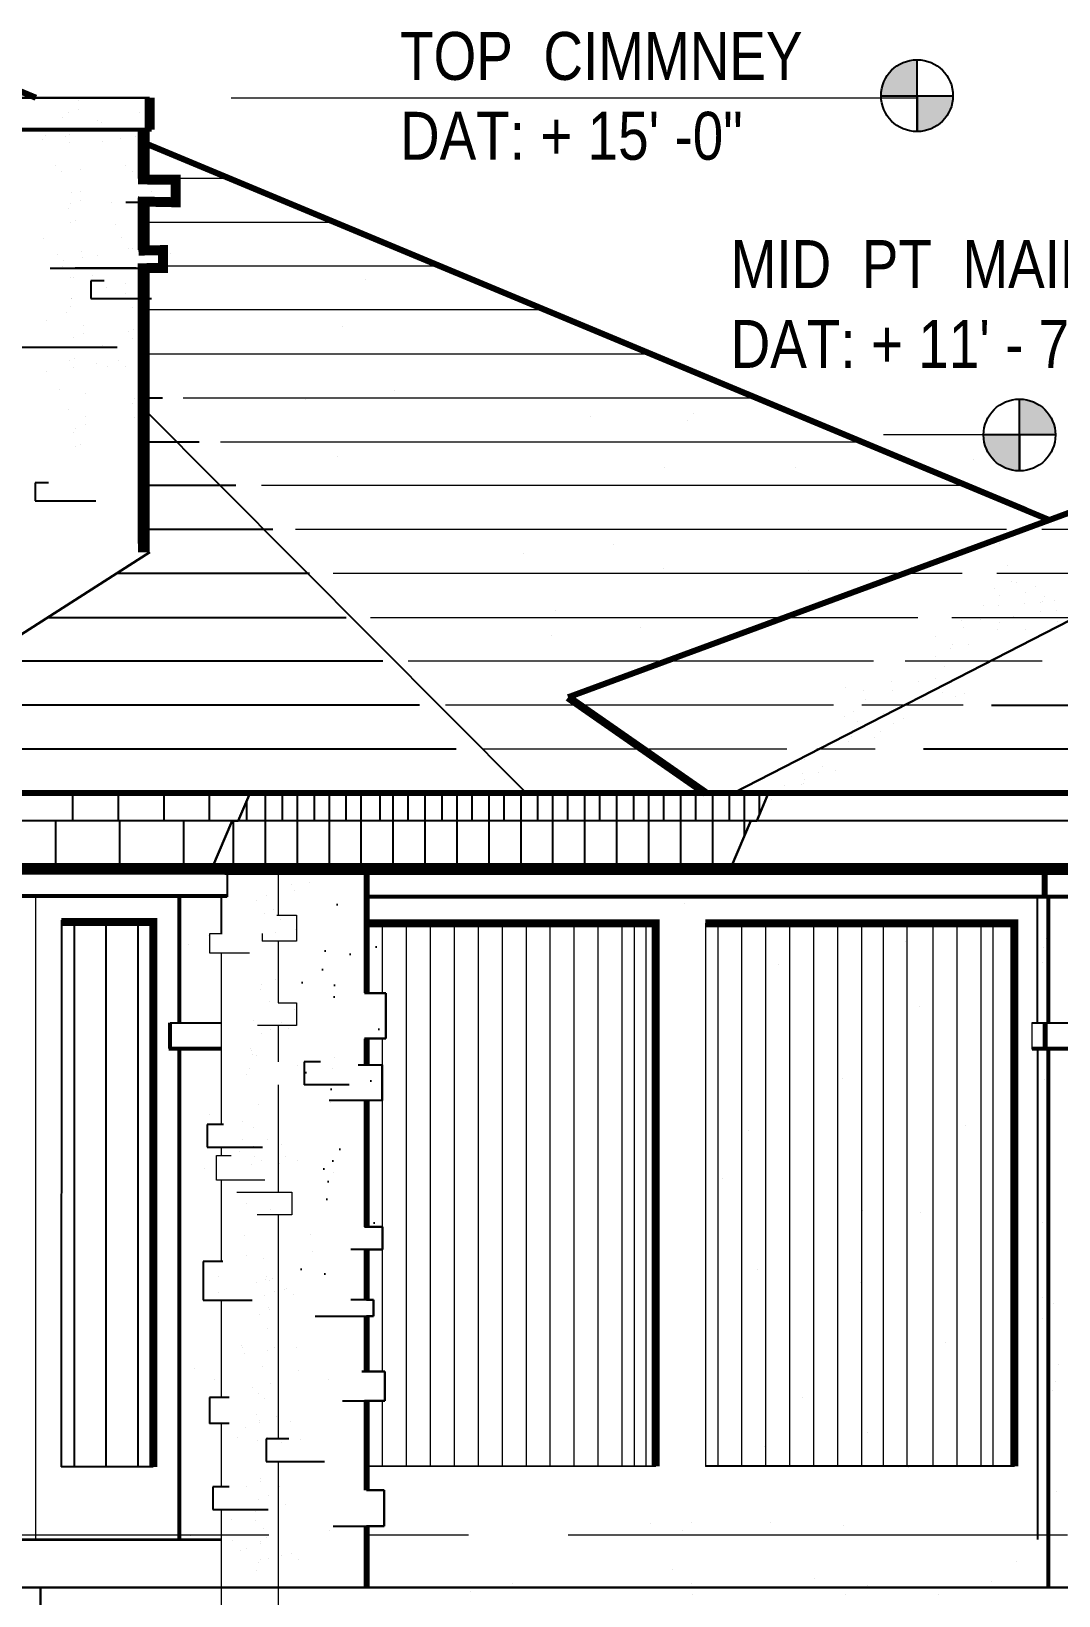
# Model space of a CAD drawing. Header units: inches. Extents: x 279 to 11006, y 233 to 7807.
# Drawn here: x 2890.6 to 3019.2, y 430.3 to 626.3 of the extents above; entities that cross this region are included whole.
import ezdxf

# ---------------------------------------------------------------- set-up
doc = ezdxf.new("R2010")
doc.units = ezdxf.units.IN
doc.header["$MEASUREMENT"] = 0
doc.linetypes.add('CENTER', pattern=[2, 1.25, -0.25, 0.25, -0.25])
doc.linetypes.add('HIDDEN', pattern=[0.375, 0.25, -0.125])
for name, color, linetype in [('DIMENSIONS', 3, 'Continuous'), ('NORTH_ELEVATION', 7, 'Continuous'), ('SOUTH_ELEVATION', 7, 'Continuous'), ('SOUTH_ELEVATION_TEXT', 7, 'Continuous')]:
    doc.layers.add(name, color=color, linetype=linetype)
doc.layers.add('FOUNDATION', color=7, linetype='HIDDEN', lineweight=20)
doc.styles.add('ARCHENT', font='technical.ttf', dxfattribs={"height": 6})

msp = doc.modelspace()

# ---------------------------------------------------------------- hatches: boundary and pattern name
at = {"layer": 'SOUTH_ELEVATION', "linetype": 'Continuous', "ltscale": 0.75}
h = msp.add_hatch(dxfattribs=at)
h.set_pattern_fill('AR-SAND', color=31, scale=6, style=0)
h.set_pattern_definition([(142.5, (3042.265, 1816.417), (0.37796, 11.56094), [0, -9.12, 0, -10.2, 0, -9.75]), (172.5, (3042.265, 1816.417), (-10.61866, 16.93288), [0, -4.92, 0, -8.22, 0, -3.15]), (212.5, (3049.645, 1816.417), (-18.68485, 0.033954), [0, -3, 0, -10.8, 0, -14.1]), (222.5, (3049.645, 1816.417), (-18.03676, 5.26605), [0, -1.5, 0, -7.08, 0, -8.1])])
edge = h.paths.add_edge_path()
edge.add_line((2934.29, 521.37), (2934.29, 468.36))
edge.add_line((2934.29, 468.36), (2923.3, 468.36))
edge.add_line((2923.3, 468.36), (2923.3, 521.15))
at = {"layer": 'SOUTH_ELEVATION_TEXT', "linetype": 'Continuous', "ltscale": 0.5}
h = msp.add_hatch(color=7, dxfattribs=at)
h.paths.add_polyline_path([(3001.49, 622.71), (3001.49, 618.21), (2996.99, 618.21, -0.414214)])
h.paths.add_polyline_path([(3001.49, 613.71), (3001.49, 618.21), (3005.99, 618.21, -0.414214)])
h = msp.add_hatch(color=7, dxfattribs=at)
h.paths.add_polyline_path([(3014.32, 580.21), (3014.32, 575.71), (3018.82, 575.71, 0.414214)])
h.paths.add_polyline_path([(3014.32, 571.21), (3014.32, 575.71), (3009.82, 575.71, 0.414214)])

# ---------------------------------------------------------------- linework, layer by layer
at = {"layer": 'DIMENSIONS', "color": 7, "linetype": 'Continuous', "lineweight": 9, "ltscale": 150}
msp.add_line((2915.59, 617.96), (3001.52, 617.96), dxfattribs=at)
at = {"layer": 'DIMENSIONS', "color": 7, "linetype": 'Continuous', "lineweight": 20, "ltscale": 150}
msp.add_line((3014.32, 575.71), (2997.28, 575.71), dxfattribs=at)
at = {"layer": 'FOUNDATION', "linetype": 'HIDDEN', "ltscale": 25}
for p, q in [((2914.35, 431.37), (2914.33, 324.96)), ((2921.48, 431.37), (2921.47, 324.96))]:
    msp.add_line(p, q, dxfattribs=at)
at = {"layer": 'NORTH_ELEVATION', "color": 93, "linetype": 'Continuous', "lineweight": 20, "ltscale": 0.5}
for p, q in [((2894.49, 615.52), (2894.49, 615.52)), ((2908.64, 607.87), (2915.37, 607.87)), ((2900.58, 604.78), (2900.58, 604.78)), ((2904.66, 602.37), (2928.57, 602.37)), ((2907.96, 598.46), (2907.96, 598.46)), ((2941.77, 596.87), (2907.07, 596.87)), ((2932.41, 595.24), (2932.41, 595.24)), ((2945.37, 595.66), (2945.37, 595.66)), ((2954.97, 591.37), (2904.66, 591.37)), ((2929.53, 589.32), (2929.53, 589.32)), ((2904.91, 585.87), (2968.17, 585.87)), ((2909.6, 580.37), (2981.37, 580.37)), ((2924.9, 580.2), (2924.9, 580.2)), ((2936.11, 581.25), (2936.11, 581.25)), ((2973.52, 578.45), (2973.52, 578.45)), ((2960.56, 578.03), (2960.56, 578.03)), ((2972.81, 577.52), (2972.81, 577.52)), ((2914.29, 574.87), (2994.57, 574.87)), ((2984.56, 574.87), (2984.56, 574.87)), ((2928.95, 572.98), (2928.95, 572.98)), ((3008.51, 572.66), (3008.51, 572.66)), ((2969.93, 571.59), (2969.93, 571.59)), ((2986.28, 571.61), (2986.28, 571.61)), ((3007.77, 569.37), (2919.4, 569.37)), ((3012.68, 563.87), (2923.67, 563.87)), ((3013.69, 563.83), (3013.69, 563.83)), ((3046.83, 563.87), (3017.11, 563.87)), ((2952.21, 560.89), (2952.21, 560.89)), ((2963.42, 561.95), (2963.42, 561.95)), ((3011.82, 562.06), (3011.82, 562.06)), ((2987.86, 558.73), (2987.86, 558.73)), ((3000.82, 559.14), (3000.82, 559.14)), ((3012.76, 559.38), (3012.76, 559.38)), ((3007.13, 558.37), (2928.36, 558.37)), ((3036.93, 558.37), (3011.47, 558.37)), ((3013.28, 557.42), (3013.28, 557.42)), ((3013.89, 557.23), (3013.89, 557.23)), ((3011.87, 555.57), (3011.87, 555.57)), ((3014.93, 554.55), (3014.93, 554.55)), ((3015.13, 555.99), (3015.13, 555.99)), ((3017.25, 554.8), (3017.25, 554.8)), ((3018.68, 554.99), (3018.68, 554.99)), ((2933.05, 552.87), (3001.57, 552.87)), ((2956.26, 553.67), (2956.26, 553.67)), ((2984.99, 552.8), (2984.99, 552.8)), ((3005.84, 552.87), (3027.04, 552.87)), ((3011.75, 554.32), (3011.75, 554.32)), ((3013.63, 552.98), (3013.63, 552.98)), ((3016.94, 553.55), (3016.94, 553.55)), ((2966.9, 551.66), (2966.9, 551.66)), ((3007, 552.43), (3007, 552.43)), ((3009.43, 552.54), (3009.43, 552.54)), ((3011.57, 551.3), (3011.57, 551.3)), ((3019.08, 552.3), (3019.08, 552.3)), ((2955.7, 550.6), (2955.7, 550.6)), ((3003.83, 550.5), (3003.83, 550.5)), ((3007.9, 549.44), (3007.9, 549.44)), ((2996.02, 547.37), (2937.75, 547.37)), ((3017.14, 547.37), (2999.99, 547.37)), ((3003.74, 547.92), (3003.74, 547.92)), ((2998.26, 544.89), (2998.26, 544.89)), ((3003.75, 545.16), (3003.75, 545.16)), ((3004.98, 546.68), (3004.98, 546.68)), ((2959.75, 543.38), (2959.75, 543.38)), ((2992.54, 544.11), (2992.54, 544.11)), ((2994.82, 543.77), (2994.82, 543.77)), ((3007.47, 543.32), (3007.47, 543.32)), ((2991.04, 541.87), (2942.44, 541.87)), ((3007.25, 541.87), (2994.56, 541.87)), ((3002.16, 542.63), (3002.16, 542.63)), ((2992.36, 540.42), (2992.36, 540.42)), ((2994.07, 539.77), (2994.07, 539.77)), ((2997.34, 540.78), (2997.34, 540.78)), ((2998.59, 539.55), (2998.59, 539.55)), ((2990.8, 537.11), (2990.8, 537.11)), ((2996.12, 537.8), (2996.12, 537.8)), ((2996.93, 538.53), (2996.93, 538.53)), ((2985.2, 536.37), (2947.13, 536.37)), ((2996.26, 536.37), (2988.93, 536.37)), ((2987.09, 533.29), (2987.09, 533.29)), ((2984.9, 531.75), (2984.9, 531.75)), ((2987.22, 532.01), (2987.22, 532.01)), ((2987.05, 530.51), (2987.05, 530.51))]:
    msp.add_line(p, q, dxfattribs=at)
at = {"layer": 'NORTH_ELEVATION', "color": 27, "linetype": 'Continuous', "lineweight": 20, "ltscale": 0.5}
for p, q in [((2895.25, 616.1), (2895.25, 616.1)), ((2896.47, 616.54), (2896.47, 616.54)), ((2904.12, 616.1), (2904.12, 616.1)), ((2905.34, 616.54), (2905.34, 616.54)), ((2898.85, 615.07), (2898.85, 615.07)), ((2892.39, 613.28), (2892.39, 613.28)), ((2895.31, 612.3), (2895.31, 612.3)), ((2899.46, 612.45), (2899.46, 612.45)), ((2901.72, 612.82), (2901.72, 612.82)), ((2904.18, 612.3), (2904.18, 612.3)), ((2893.56, 609.47), (2893.56, 609.47)), ((2902.43, 609.47), (2902.43, 609.47)), ((2894.39, 608.71), (2894.39, 608.71)), ((2896.79, 609), (2896.79, 609)), ((2903.26, 608.71), (2903.26, 608.71)), ((2895.62, 606.06), (2895.62, 606.06)), ((2895.5, 604.68), (2895.5, 604.68)), ((2896.72, 605.12), (2896.72, 605.12)), ((2904.37, 604.68), (2904.37, 604.68)), ((2905.59, 605.12), (2905.59, 605.12)), ((2901.16, 602.04), (2901.16, 602.04)), ((2904.2, 602.37, 48312), (2904.2, 602.37, 48312)), ((2901.83, 600.48), (2901.83, 600.48)), ((2893.82, 598.38), (2893.82, 598.38)), ((2896.86, 598.7, 48312), (2896.86, 598.7, 48312)), ((2897.05, 597.9), (2897.05, 597.9)), ((2898.83, 598.2), (2898.83, 598.2)), ((2903.27, 599.1), (2903.27, 599.1)), ((2905.61, 599.41), (2905.61, 599.41)), ((2907.33, 597.91), (2907.33, 597.91)), ((2894.48, 596.81), (2894.48, 596.81)), ((2894.65, 597.62), (2894.65, 597.62)), ((2898.26, 595.74), (2898.26, 595.74)), ((2902.98, 596.52), (2902.98, 596.52)), ((2895.92, 595.43), (2895.92, 595.43)), ((2899.99, 594.24), (2899.99, 594.24)), ((2902.32, 594.72), (2902.32, 594.72)), ((2895.46, 591.85), (2895.46, 591.85)), ((2895.64, 592.85), (2895.64, 592.85)), ((2904.42, 592.09), (2904.42, 592.09)), ((2894.98, 591.06), (2894.98, 591.06)), ((2903.2, 591.65), (2903.2, 591.65)), ((2895.86, 587.98), (2895.86, 587.98)), ((2897.08, 588.42), (2897.08, 588.42)), ((2903.26, 587.85), (2903.26, 587.85)), ((2899.46, 586.95), (2899.46, 586.95)), ((2895.92, 584.18), (2895.92, 584.18)), ((2898.69, 584.64), (2898.69, 584.64)), ((2900.07, 584.33), (2900.07, 584.33)), ((2901.51, 585.02), (2901.51, 585.02)), ((2902.34, 584.26), (2902.34, 584.26)), ((2904.75, 584.54), (2904.75, 584.54)), ((2894.17, 581.35), (2894.17, 581.35)), ((2897.4, 580.88), (2897.4, 580.88)), ((2903.45, 580.23), (2903.45, 580.23)), ((2904.68, 580.67), (2904.68, 580.67)), ((2896.11, 576.57), (2896.11, 576.57)), ((2897.33, 577), (2897.33, 577)), ((2921.48, 521.37), (2921.48, 515.57)), ((2923.13, 519.4), (2923.13, 519.4)), ((2925.47, 519.71), (2925.47, 519.71)), ((2918.72, 517.43), (2918.72, 517.43)), ((2923.59, 518.62), (2923.59, 518.62)), ((2920.89, 516.23), (2920.89, 516.23)), ((2921.18, 513.42), (2921.18, 513.42)), ((2921.75, 514.97), (2921.75, 514.97)), ((2923.65, 513.76), (2923.65, 513.76)), ((2921.48, 512.32), (2921.48, 504.59)), ((2914.35, 510.81), (2914.35, 489.36)), ((2919.29, 506.22), (2919.29, 506.22)), ((2919.42, 506.89), (2919.42, 506.89)), ((2921.17, 507.49), (2921.17, 507.49)), ((2920.39, 504.77), (2920.39, 504.77)), ((2921.47, 504.75), (2921.47, 504.75)), ((2923.55, 503.7), (2923.55, 503.7)), ((2918.38, 502.42), (2918.38, 502.42)), ((2921.48, 501.75), (2921.48, 497.18)), ((2921.93, 502.12), (2921.93, 502.12)), ((2920.55, 501.21), (2920.55, 501.21)), ((2922.76, 501.36), (2922.76, 501.36)), ((2918.08, 498.91), (2918.08, 498.91)), ((2918.27, 498.11), (2918.27, 498.11)), ((2928.51, 497.77), (2928.51, 497.77)), ((2923.91, 496.79), (2923.91, 496.79)), ((2924.68, 495.9), (2924.68, 495.9)), ((2924.77, 496.08), (2924.77, 496.08)), ((2928.34, 496.38), (2928.34, 496.38)), ((2917.48, 495.59), (2917.48, 495.59)), ((2921.48, 494.33), (2921.48, 480.89)), ((2919.08, 491.88), (2919.08, 491.88)), ((2928.1, 492.06), (2928.1, 492.06)), ((2917.07, 489.71), (2917.07, 489.71)), ((2918.46, 488.95), (2918.46, 488.95)), ((2914.35, 486.51), (2914.35, 485.46)), ((2916.63, 485.98), (2916.63, 485.98)), ((2917.03, 487.45), (2917.03, 487.45)), ((2920.2, 487.41), (2920.2, 487.41)), ((2921.9, 486.84), (2921.9, 486.84)), ((2918.56, 485.33), (2918.56, 485.33)), ((2919.35, 484.78), (2919.35, 484.78)), ((2921.62, 484.49), (2921.62, 484.49)), ((2922.37, 485.37), (2922.37, 485.37)), ((2923.97, 484.8), (2923.97, 484.8)), ((2914.35, 482.37), (2914.35, 472.18)), ((2928.39, 483.39), (2928.39, 483.39)), ((2917.53, 479.51), (2917.53, 479.51)), ((2917.53, 479.51), (2917.53, 479.51)), ((2920.48, 478.73), (2920.48, 478.73)), ((2921.48, 478.04), (2921.48, 449.97)), ((2917.33, 475.44), (2917.33, 475.44)), ((2925.54, 475.58), (2925.54, 475.58)), ((2917.51, 472.97), (2917.51, 472.97)), ((2919.66, 472.58), (2919.66, 472.58)), ((2925.77, 473.38), (2925.77, 473.38)), ((2918.83, 469.61), (2918.83, 469.61)), ((2919.88, 469.93), (2919.88, 469.93)), ((2920.44, 469.87), (2920.44, 469.87)), ((2920.76, 470.06), (2920.76, 470.06)), ((2921, 468.41), (2921, 468.41)), ((2922.34, 468.66), (2922.34, 468.66)), ((2922.54, 468.86), (2922.54, 468.86)), ((2914.35, 467.35), (2914.35, 455.14)), ((2920.33, 466.43), (2920.33, 466.43)), ((2923.37, 468.1), (2923.37, 468.1)), ((2919.13, 465.51), (2919.13, 465.51)), ((2917.26, 460.68), (2917.26, 460.68)), ((2920.15, 460.99), (2920.15, 460.99)), ((2921.05, 461.39), (2921.05, 461.39)), ((2923.81, 461.47), (2923.81, 461.47)), ((2919.53, 459.07), (2919.53, 459.07)), ((2924.07, 458.6), (2924.07, 458.6)), ((2913.48, 457.4, 1), (2913.48, 457.4, 1)), ((2920.51, 456.95), (2920.51, 456.95)), ((2927.81, 457.39), (2927.81, 457.39)), ((2918.24, 456.46), (2918.24, 456.46)), ((2919.07, 455.7), (2919.07, 455.7)), ((2919.84, 454.97), (2919.84, 454.97)), ((2918.79, 453.01), (2918.79, 453.01)), ((2921.33, 452.72), (2921.33, 452.72)), ((2914.35, 451.88), (2914.35, 443.98)), ((2919.13, 452.31), (2919.13, 452.31)), ((2922.98, 452.11), (2922.98, 452.11)), ((2920.1, 450.19), (2920.1, 450.19)), ((2921.96, 449.58), (2921.96, 449.58)), ((2924.3, 449.89), (2924.3, 449.89)), ((2921.48, 447.12), (2921.48, 431.37)), ((2919.28, 444.95), (2919.28, 444.95)), ((2917.53, 444.04), (2917.53, 444.04)), ((2921.61, 444.05), (2921.61, 444.05)), ((2913.29, 441.65), (2913.29, 441.65)), ((2914.35, 441.13), (2914.35, 431.37)), ((2920.25, 442.83), (2920.25, 442.83)), ((2922.42, 441.74), (2922.42, 441.74)), ((2915.64, 439.89), (2915.64, 439.89)), ((2918.63, 440.85), (2918.63, 440.85)), ((2918.68, 439.71), (2918.68, 439.71)), ((2915.78, 437.19), (2915.78, 437.19)), ((2919.28, 437.11), (2919.28, 437.11)), ((2919.61, 438.73), (2919.61, 438.73)), ((2920, 437.67), (2920, 437.67)), ((2927.95, 438.47), (2927.95, 438.47)), ((2916.78, 436.04), (2916.78, 436.04)), ((2917.53, 436.19), (2917.53, 436.19)), ((2921.9, 435.38), (2921.9, 435.38)), ((2923.16, 435.61), (2923.16, 435.61)), ((2918.78, 433.5), (2918.78, 433.5)), ((2919.23, 434.83), (2919.23, 434.83)), ((2920.25, 434.99), (2920.25, 434.99)), ((2923.99, 434.85), (2923.99, 434.85)), ((2915.92, 431.22), (2915.92, 431.22)), ((2919.76, 431.38), (2919.76, 431.38))]:
    msp.add_line(p, q, dxfattribs=at)
at = {"layer": 'NORTH_ELEVATION', "color": 93, "linetype": 'Continuous', "ltscale": 0.5}
for p, q in [((2904.67, 580.37), (2907.01, 580.37)), ((2904.67, 574.87), (2911.61, 574.87)), ((2916.21, 569.37), (2904.67, 569.37)), ((2920.81, 563.87), (2904.67, 563.87)), ((2969.71, 559), (2969.71, 559)), ((2925.41, 558.37), (2901.26, 558.37)), ((2892.66, 552.87), (2930.01, 552.87)), ((2934.6, 547.37), (2765.24, 547.37)), ((2939.2, 541.87), (2760.53, 541.87)), ((3010.8, 541.87), (3220.09, 541.87)), ((2943.8, 536.37), (2755.83, 536.37)), ((3230.36, 536.37), (3002.29, 536.37)), ((2895.75, 530.87), (2895.75, 527.37)), ((2901.46, 530.87), (2901.46, 527.37)), ((2907.16, 530.87), (2907.16, 527.37)), ((2912.86, 530.87), (2912.86, 527.37)), ((2917.51, 529.76), (2917.51, 527.37)), ((2919.86, 530.87), (2919.86, 527.37)), ((2921.98, 530.87), (2921.98, 527.37)), ((2923.86, 530.87), (2923.86, 527.37)), ((2925.98, 530.87), (2925.98, 527.37)), ((2927.86, 530.87), (2927.86, 527.37)), ((2929.98, 530.87), (2929.98, 527.37)), ((2931.86, 530.87), (2931.86, 527.37)), ((2934.21, 530.87), (2934.21, 527.37)), ((2935.86, 530.87), (2935.86, 527.37)), ((2937.74, 530.87), (2937.74, 527.37)), ((2939.86, 530.87), (2939.86, 527.37)), ((2941.98, 530.87), (2941.98, 527.37)), ((2943.86, 530.9), (2943.86, 527.4)), ((2945.74, 530.9), (2945.74, 527.4)), ((2947.86, 530.9), (2947.86, 527.4)), ((2949.74, 530.9), (2949.74, 527.4)), ((2951.86, 530.9), (2951.86, 527.4)), ((2953.98, 530.9), (2953.98, 527.4)), ((2955.86, 530.9), (2955.86, 527.4)), ((2957.74, 530.9), (2957.74, 527.4)), ((2959.86, 530.9), (2959.86, 527.4)), ((2961.74, 530.9), (2961.74, 527.4)), ((2963.86, 530.9), (2963.86, 527.4)), ((2965.98, 530.9), (2965.98, 527.4)), ((2967.86, 530.9), (2967.86, 527.4)), ((2969.74, 530.87), (2969.74, 527.37)), ((2971.86, 530.87), (2971.86, 527.37)), ((2973.74, 530.9), (2973.74, 527.4)), ((2975.86, 530.9), (2975.86, 527.4)), ((2977.98, 530.9), (2977.98, 527.4)), ((2979.86, 530.9), (2979.86, 527.4)), ((2981.74, 530.87), (2981.74, 528.12)), ((3324.42, 527.37), (2109.52, 527.37))]:
    msp.add_line(p, q, dxfattribs=at)
at = {"layer": 'NORTH_ELEVATION', "color": 27, "lineweight": 30, "ltscale": 100}
msp.add_line((2888.27, 550.07), (2905.41, 561.02), dxfattribs=at)
at = {"layer": 'NORTH_ELEVATION', "color": 93, "linetype": 'Continuous', "lineweight": 30, "ltscale": 0.5}
msp.add_line((3326.66, 530.87), (2108.11, 530.87), dxfattribs=at)
at = {"layer": 'NORTH_ELEVATION', "color": 7, "linetype": 'Continuous', "ltscale": 0.5}
for p, q in [((3133.32, 521.37), (2113.48, 521.37)), ((3133.32, 521.37), (2117.13, 521.37)), ((2916.74, 521.37), (2783.39, 521.37)), ((3133.32, 521.37), (2916.74, 521.37)), ((2894.35, 514.93, -0.04), (2894.33, 446.47, -0.04)), ((2907.96, 502.1, 2.91), (2914.35, 502.1)), ((3015.87, 502.1), (3129.68, 502.09)), ((3018.27, 502.1), (3662.79, 502.09))]:
    msp.add_line(p, q, dxfattribs=at)
at = {"layer": 'NORTH_ELEVATION', "color": 49, "linetype": 'Continuous', "ltscale": 0.5}
for p, q in [((2915.1, 521.37), (2915.1, 517.87, 0)), ((2915.1, 517.87, 0), (2782.48, 517.87)), ((2914.35, 517.81), (2914.35, 513.28)), ((2968.77, 514.55, -0.28), (2968.77, 446.54, -0.28)), ((2974.99, 514.56, 1.49), (2994.23, 514.55, 0)), ((3015.87, 502.09, 1), (3129.68, 502.09, 1)), ((2905.85, 446.48, -14.24), (2894.33, 446.47, -13.47)), ((2968.77, 446.54, -1.45), (2932.56, 446.52, -9.14)), ((3013.68, 446.54, 0), (2974.99, 446.57, -0.11)), ((3013.68, 446.54, 0.72), (3000.46, 446.53, -6.98))]:
    msp.add_line(p, q, dxfattribs=at)
at = {"layer": 'NORTH_ELEVATION', "color": 49, "linetype": 'Continuous', "lineweight": 20, "ltscale": 0.5}
msp.add_line((2891.1, 518.05, -0.04), (2891.1, 437.37, -0.04), dxfattribs=at)
at = {"layer": 'NORTH_ELEVATION', "color": 37, "linetype": 'Continuous', "ltscale": 0.5}
for p, q in [((2972.39, 517.05), (2972.39, 517.05)), ((3017.43, 494.94), (3017.43, 494.94)), ((3018.64, 466.95), (3018.64, 466.95)), ((3017.25, 465.1), (3017.25, 465.1)), ((3018.08, 456.7, -48312), (3018.08, 456.7, -48312)), ((3018.41, 456.05), (3018.41, 456.05)), ((3018.9, 443.35, -48312), (3018.9, 443.35, -48312)), ((2973.28, 439.51), (2973.28, 439.51)), ((2910.55, 437.83), (2910.55, 437.83)), ((2972.17, 438.5), (2972.17, 438.5)), ((2945.58, 430.87), (2945.58, 430.87))]:
    msp.add_line(p, q, dxfattribs=at)
at = {"layer": 'NORTH_ELEVATION', "color": 37, "linetype": 'Continuous', "lineweight": 20, "ltscale": 0.5}
for p, q in [((3017.29, 511.57), (3017.29, 511.57)), ((3017.66, 512.65), (3017.66, 512.65)), ((2984.1, 509.43, -0.34), (2984.1, 509.43, -0.34)), ((3017.21, 467.63, -0.34), (3017.21, 467.63, -0.34)), ((2911.02, 458.75), (2911.02, 458.75)), ((3018.78, 457.12), (3018.78, 457.12)), ((2982.37, 448.99, -0.34), (2982.37, 448.99, -0.34)), ((3017.9, 449.13, -0.34), (3017.9, 449.13, -0.34)), ((2968.16, 439.41), (2968.16, 439.41)), ((3013.97, 434.61, -0.34), (3013.97, 434.61, -0.34))]:
    msp.add_line(p, q, dxfattribs=at)
at = {"layer": 'NORTH_ELEVATION', "color": 7, "linetype": 'Continuous', "lineweight": 20, "ltscale": 0.5}
msp.add_line((3015.87, 502.1), (3015.87, 498.84, 0), dxfattribs=at)
at = {"layer": 'NORTH_ELEVATION', "color": 27, "linetype": 'Continuous', "ltscale": 0.5}
for p, q in [((2918.72, 497.99), (2918.72, 497.99)), ((2929.17, 465.39), (2929.17, 465.39)), ((2916.92, 461.62), (2916.92, 461.62)), ((2917.38, 451.39), (2917.38, 451.39)), ((2916.43, 450.17), (2916.43, 450.17))]:
    msp.add_line(p, q, dxfattribs=at)
at = {"layer": 'NORTH_ELEVATION', "color": 7, "linetype": 'Continuous', "ltscale": 50}
msp.add_line((3015.87, 498.84), (3017.53, 498.84, 4), dxfattribs=at)
at = {"layer": 'NORTH_ELEVATION', "color": 7, "linetype": 'Continuous', "lineweight": 30, "ltscale": 0.5}
msp.add_line((2891.72, 431.37), (2891.72, 425.37), dxfattribs=at)
at = {"layer": 'NORTH_ELEVATION', "color": 93, "linetype": 'Continuous', "ltscale": 0.5}
for points, const_width in [([(2887.81, 619.33), (2891.11, 617.96)], 0.75), ([(2887.86, 619.33), (2891.16, 617.96)], 0.75), ([(2904.65, 612.32), (3018.06, 565.06)], 0.75), ([(2904.66, 612.33), (3015.14, 566.3)], 0.75), ([(3087.29, 590.57), (2957.79, 542.86)], 0.75), ([(2975.01, 530.87), (2957.79, 542.86)], 1), ([(4323.22, 530.87), (2374, 530.87)], 0.75)]:
    msp.add_lwpolyline(points, dxfattribs=dict(at, const_width=const_width))
at = {"layer": 'NORTH_ELEVATION', "color": 27, "linetype": 'Continuous', "ltscale": 0.5, "const_width": 1.5}
for points in [[(2904.66, 613.96), (2904.66, 607.82)], [(2904.66, 604.84), (2904.66, 598.87)], [(2904.66, 596.62), (2904.67, 561.02)]]:
    msp.add_lwpolyline(points, dxfattribs=at)
at = {"layer": 'NORTH_ELEVATION', "color": 7, "linetype": 'Continuous', "ltscale": 0.5}
for points, const_width, elevation in [([(2782.61, 517.87), (2915.1, 517.97)], 0.5, 0.62), ([(2894.35, 514.73), (2905.85, 514.73), (2905.85, 446.47)], 1, 2.77), ([(2907.96, 502.11), (2907.96, 498.84)], 0.5, 2.91)]:
    msp.add_lwpolyline(points, dxfattribs=dict(at, const_width=const_width, elevation=elevation))
at = {"layer": 'NORTH_ELEVATION', "color": 7, "linetype": 'Continuous', "ltscale": 0.5, "const_width": 0.5}
for points in [[(2932.56, 517.87), (3247.48, 517.87)], [(2914.35, 498.84), (2907.76, 498.84)]]:
    msp.add_lwpolyline(points, dxfattribs=at)
at = {"layer": 'NORTH_ELEVATION', "color": 49, "linetype": 'Continuous', "ltscale": 0.5, "const_width": 1}
for points, elevation in [([(2932.56, 514.56), (2968.77, 514.55), (2968.77, 446.54)], 0.28), ([(2974.99, 514.56), (3013.68, 514.56), (3013.68, 446.54)], 0.55)]:
    msp.add_lwpolyline(points, dxfattribs=dict(at, elevation=elevation))
at = {"layer": 'NORTH_ELEVATION', "color": 49, "linetype": 'Continuous', "ltscale": 0.5, "const_width": 0.5}
msp.add_lwpolyline([(3662.79, 498.84), (3015.87, 498.84)], dxfattribs=at)
at = {"layer": 'SOUTH_ELEVATION', "color": 27, "linetype": 'Continuous', "lineweight": 30, "ltscale": 0.5}
for p, q in [((2890.64, 617.96, 0), (2792.1, 617.96, 0)), ((2890.62, 617.96, 0), (2905.39, 617.96, 0)), ((2933.45, 467.37), (2932.56, 467.37)), ((2933.45, 467.37), (2933.45, 465.34)), ((2932.56, 465.34), (2933.45, 465.34)), ((2934.83, 458.41), (2931.98, 458.41)), ((2934.83, 454.75), (2934.83, 458.41)), ((2932.3, 454.75), (2934.83, 454.75)), ((2934.78, 443.54), (2932.56, 443.54)), ((2934.78, 439.04), (2934.78, 443.54)), ((2932.56, 439.04), (2934.78, 439.04))]:
    msp.add_line(p, q, dxfattribs=at)
at = {"layer": 'SOUTH_ELEVATION', "color": 27, "linetype": 'Continuous', "lineweight": 20, "ltscale": 0.75}
for p, q in [((2896.55, 617.6, -0.34), (2896.55, 617.6, -0.34)), ((2905.42, 617.6, -0.34), (2905.42, 617.6, -0.34)), ((2895.39, 613.36, -0.34), (2895.39, 613.36, -0.34)), ((2899.35, 614.81, 0.66), (2899.35, 614.81, 0.66)), ((2904.26, 613.36, -0.34), (2904.26, 613.36, -0.34)), ((2892.03, 612.69, -0.34), (2892.03, 612.69, -0.34)), ((2896.8, 606.18, -0.34), (2896.8, 606.18, -0.34)), ((2905.68, 606.18, -0.34), (2905.68, 606.18, -0.34)), ((2896.07, 602.6, -0.34), (2896.07, 602.6, -0.34)), ((2904.94, 602.6, -0.34), (2904.94, 602.6, -0.34)), ((2892.14, 600.34, -0.34), (2892.14, 600.34, -0.34)), ((2902.41, 593.39, 0.66), (2902.41, 593.39, 0.66)), ((2904.51, 593.15, -0.34), (2904.51, 593.15, -0.34)), ((2892.44, 589.99, 0.32), (2892.44, 589.99, 0.32)), ((2897.16, 589.48, -0.34), (2897.16, 589.48, -0.34)), ((2903.35, 588.91, -0.34), (2903.35, 588.91, -0.34)), ((2896, 585.24, -0.34), (2896, 585.24, -0.34)), ((2892.47, 583.65, 0.32), (2892.47, 583.65, 0.32)), ((2904.76, 581.73, -0.34), (2904.76, 581.73, -0.34)), ((2895.21, 578.92, -0.34), (2895.21, 578.92, -0.34)), ((2897.42, 578.06, -0.34), (2897.42, 578.06, -0.34)), ((2904.03, 578.14, -0.34), (2904.03, 578.14, -0.34)), ((2896.68, 574.48, -0.34), (2896.68, 574.48, -0.34)), ((2919.97, 518.09, 1), (2919.97, 518.09, 1)), ((2919.72, 515.77, 1), (2919.72, 515.77, 1)), ((2919.39, 500.76, 1), (2919.39, 500.76, 1)), ((2918.14, 498.65, 1), (2918.14, 498.65, 1)), ((2917.89, 496.33, 1), (2917.89, 496.33, 1)), ((2912.94, 490.66, 1), (2912.94, 490.66, 1)), ((2918.44, 486.64, 1), (2918.44, 486.64, 1)), ((2918.18, 484.33, 1), (2918.18, 484.33, 1)), ((2920.09, 470.27, 1), (2920.09, 470.27, 1)), ((2919.84, 467.96, 1), (2919.84, 467.96, 1)), ((2920.39, 466.16, 1), (2920.39, 466.16, 1)), ((2920.14, 463.85, 1), (2920.14, 463.85, 1)), ((2919.19, 452.05, 1), (2919.19, 452.05, 1)), ((2918.93, 449.73, 1), (2918.93, 449.73, 1)), ((2919.34, 444.69, 1), (2919.34, 444.69, 1)), ((2919.08, 442.38, 1), (2919.08, 442.38, 1)), ((2919.34, 436.84, 1), (2919.34, 436.84, 1)), ((2919.09, 434.53, 1), (2919.09, 434.53, 1))]:
    msp.add_line(p, q, dxfattribs=at)
at = {"layer": 'SOUTH_ELEVATION', "color": 27, "linetype": 'Continuous', "lineweight": 20, "ltscale": 0.5}
for p, q in [((2894.81, 613.13), (2894.81, 613.13)), ((2903.68, 613.13), (2903.68, 613.13)), ((2895.25, 604.1), (2895.25, 604.1)), ((2904.12, 604.1), (2904.12, 604.1)), ((2895.49, 602.37), (2895.49, 602.37)), ((2904.36, 602.37), (2904.36, 602.37)), ((2902.81, 599.08), (2902.81, 599.08)), ((2903.02, 596.47), (2903.02, 596.47)), ((2895.47, 595.42), (2895.47, 595.42)), ((2895.67, 592.8), (2895.67, 592.8)), ((2902.77, 588.68), (2902.77, 588.68)), ((2895.42, 585.01), (2895.42, 585.01)), ((2903.2, 579.65), (2903.2, 579.65)), ((2903.44, 577.92), (2903.44, 577.92)), ((2895.86, 575.98), (2895.86, 575.98)), ((2896.1, 574.25), (2896.1, 574.25)), ((2921.34, 515.57), (2923.78, 515.57)), ((2923.78, 515.57), (2923.78, 512.32)), ((2912.95, 513.28), (2914.49, 513.28)), ((2912.95, 510.81), (2912.95, 513.28)), ((2923.78, 512.32), (2919.49, 512.32)), ((2917.9, 510.81), (2912.95, 510.81)), ((2921.48, 504.59), (2923.78, 504.59)), ((2923.78, 504.59), (2923.78, 501.75)), ((2923.78, 501.75), (2918.9, 501.75)), ((2913.75, 485.46), (2915.61, 485.46)), ((2913.75, 482.37), (2913.75, 485.46)), ((2919.84, 482.37), (2913.75, 482.37)), ((2916.3, 480.89), (2923.22, 480.89)), ((2923.22, 480.89), (2923.22, 478.04)), ((2914.34, 477.69), (2914.34, 477.69)), ((2923.22, 478.04), (2918.85, 478.04)), ((2914.04, 470.25), (2914.04, 470.25)), ((2913.99, 468.25), (2913.99, 468.25))]:
    msp.add_line(p, q, dxfattribs=at)
at = {"layer": 'SOUTH_ELEVATION', "color": 27, "linetype": 'Continuous', "ltscale": 0.5}
for p, q in [((2902.43, 604.86), (2908.64, 604.86)), ((2907.07, 598.87), (2905.09, 598.87)), ((2907.07, 596.62), (2907.07, 598.87)), ((2892.96, 596.62), (2900.58, 596.62)), ((2903.7, 596.62), (2896.09, 596.62)), ((2900.58, 596.62), (2907.07, 596.62)), ((2898.03, 595.04), (2898.03, 592.79)), ((2899.72, 595.04), (2898.03, 595.04)), ((2898.03, 592.79), (2905.65, 592.79)), ((2901.34, 586.68), (2888.93, 586.68)), ((2891.05, 569.73), (2891.05, 567.48)), ((2892.74, 569.73), (2891.05, 569.73)), ((2891.05, 567.48), (2898.67, 567.48)), ((2924.75, 497.18), (2924.75, 494.33)), ((2926.78, 497.18), (2924.75, 497.18)), ((2931.53, 496.84), (2934.52, 496.84)), ((2930.38, 494.33), (2924.75, 494.33)), ((2934.52, 492.36), (2927.87, 492.36)), ((2912.6, 489.36, 0.01), (2912.6, 486.51, 0.01)), ((2914.64, 489.36, 0.01), (2912.6, 489.36, 0.01)), ((2912.6, 486.51, 0.01), (2919.52, 486.51, 0.01)), ((2913.5, 486.52), (2913.5, 486.52)), ((2932.56, 473.68), (2930.6, 473.68)), ((2912.12, 472.18, 0.01), (2912.12, 467.35, 0.01)), ((2914.56, 472.18, 0.01), (2912.12, 472.18, 0.01)), ((2912.12, 467.35, 0.01), (2918.23, 467.35, 0.01)), ((2932.56, 467.37), (2930.6, 467.37)), ((2926.12, 465.34), (2932.56, 465.34)), ((2912.9, 455.14), (2912.9, 451.88)), ((2915.34, 455.14), (2912.9, 455.14)), ((2929.54, 454.75), (2932.3, 454.75)), ((2915.34, 451.88), (2912.9, 451.88)), ((2919.97, 449.97), (2919.97, 447.12)), ((2922.82, 449.97), (2919.97, 449.97)), ((2919.97, 447.12), (2927.3, 447.12)), ((2913.33, 443.98), (2913.33, 441.13)), ((2915.36, 443.98), (2913.33, 443.98)), ((2913.33, 441.13), (2920.25, 441.13)), ((2928.39, 439.04), (2932.56, 439.04))]:
    msp.add_line(p, q, dxfattribs=at)
at = {"layer": 'SOUTH_ELEVATION', "color": 93, "linetype": 'Continuous', "lineweight": 30, "ltscale": 50}
for p, q in [((2978.53, 530.87), (3095.04, 590.71)), ((2916.49, 527.37), (2917.98, 530.87)), ((2981.43, 527.37), (2982.91, 530.87)), ((2916.49, 527.37), (2915.74, 527.37)), ((2981.43, 527.37), (2980.68, 527.37))]:
    msp.add_line(p, q, dxfattribs=at)
at = {"layer": 'SOUTH_ELEVATION', "color": 93, "linetype": 'Continuous', "lineweight": -3, "ltscale": 50}
msp.add_line((2952.56, 530.87), (2904.76, 578.91), dxfattribs=at)
at = {"layer": 'SOUTH_ELEVATION', "color": 93, "linetype": 'Continuous', "lineweight": 20, "ltscale": 0.5}
for p, q in [((3016.31, 556.71), (3016.31, 556.71)), ((3011.13, 556.47), (3011.13, 556.47)), ((3017.43, 555.42), (3017.43, 555.42)), ((3007.28, 551.6), (3007.28, 551.6)), ((3011.86, 552.2), (3011.86, 552.2)), ((3015.01, 551.3), (3015.01, 551.3)), ((3006.15, 547.4), (3006.15, 547.4)), ((3004.66, 543.5), (3004.66, 543.5)), ((3006.3, 542.98), (3006.3, 542.98)), ((2993.54, 541.14), (2993.54, 541.14)), ((2999.76, 540.26), (2999.76, 540.26)), ((2993.3, 537.98), (2993.3, 537.98)), ((2989.59, 534.16), (2989.59, 534.16)), ((2991.23, 533.65), (2991.23, 533.65)), ((2987.4, 532.62), (2987.4, 532.62)), ((2982.76, 530.81), (2982.76, 530.81)), ((2985.04, 530.9), (2985.04, 530.9))]:
    msp.add_line(p, q, dxfattribs=at)
at = {"layer": 'SOUTH_ELEVATION', "color": 93, "linetype": 'Continuous', "lineweight": 20, "ltscale": 0.75}
for p, q in [((3017, 554.72, 1), (3017, 554.72, 1)), ((3009.81, 554.32, 1), (3009.81, 554.32, 1)), ((3019, 553.72, 1), (3019, 553.72, 1)), ((3005.96, 549.44, 1), (3005.96, 549.44, 1)), ((3001.67, 544.79, 1), (3001.67, 544.79, 1)), ((2998.46, 543.65, 1), (2998.46, 543.65, 1)), ((2995.03, 542.54, 1), (2995.03, 542.54, 1)), ((2992.87, 537.29, 1), (2992.87, 537.29, 1)), ((2987.45, 535.09, 1), (2987.45, 535.09, 1)), ((2989.16, 533.46, 1), (2989.16, 533.46, 1)), ((2986.97, 531.92, 1), (2986.97, 531.92, 1)), ((2983.29, 530.07, 1), (2983.29, 530.07, 1))]:
    msp.add_line(p, q, dxfattribs=at)
at = {"layer": 'SOUTH_ELEVATION', "color": 31, "linetype": 'Continuous', "lineweight": 20, "ltscale": 0.5}
msp.add_line((3005.7, 548.94), (3005.7, 548.94), dxfattribs=at)
at = {"layer": 'SOUTH_ELEVATION', "color": 49, "linetype": 'Continuous', "ltscale": 0.5}
for p, q in [((2893.62, 527.46), (2893.62, 521.37)), ((2901.62, 527.46), (2901.62, 521.37)), ((2909.62, 527.37), (2909.62, 521.29)), ((2915.86, 527.42), (2915.86, 521.4)), ((2919.86, 527.4), (2919.86, 521.37)), ((2923.86, 527.4), (2923.86, 521.37)), ((2927.86, 527.4), (2927.86, 521.37)), ((2931.86, 527.4), (2931.86, 521.37)), ((2935.86, 527.4), (2935.86, 521.37)), ((2939.86, 527.4), (2939.86, 521.37)), ((2943.86, 527.4), (2943.86, 521.37)), ((2947.86, 527.4), (2947.86, 521.37)), ((2951.86, 527.4), (2951.86, 521.37)), ((2955.86, 527.4), (2955.86, 521.37)), ((2959.86, 527.4), (2959.86, 521.37)), ((2963.86, 527.4), (2963.86, 521.37)), ((2967.86, 527.4), (2967.86, 521.37)), ((2967.86, 527.37), (2967.86, 521.35)), ((2971.86, 527.37), (2971.86, 521.35)), ((2975.86, 527.37), (2975.86, 521.35)), ((2979.86, 527.37), (2979.86, 525.45))]:
    msp.add_line(p, q, dxfattribs=at)
at = {"layer": 'SOUTH_ELEVATION', "color": 7, "linetype": 'Continuous', "lineweight": 30, "ltscale": 50}
for p, q in [((2913.24, 521.48), (2915.74, 527.37)), ((2978.17, 521.48), (2980.68, 527.37))]:
    msp.add_line(p, q, dxfattribs=at)
at = {"layer": 'SOUTH_ELEVATION', "color": 23, "linetype": 'Continuous', "lineweight": 20, "ltscale": 50}
msp.add_line((2914.35, 517.77), (2914.35, 513.27), dxfattribs=at)
at = {"layer": 'SOUTH_ELEVATION', "color": 27, "linetype": 'Continuous', "lineweight": 20, "ltscale": 50}
for p, q in [((2914.35, 517.76), (2914.35, 513.28)), ((2919.49, 513.28), (2919.49, 512.32))]:
    msp.add_line(p, q, dxfattribs=at)
at = {"layer": 'SOUTH_ELEVATION', "color": 7, "linetype": 'Continuous', "ltscale": 50}
for p, q in [((3016.56, 502.09), (3016.56, 517.71)), ((3016.56, 498.84, 1.66), (3016.56, 437.37))]:
    msp.add_line(p, q, dxfattribs=at)
at = {"layer": 'SOUTH_ELEVATION', "color": 4, "linetype": 'Continuous', "ltscale": 0.5}
for p, q in [((2895.93, 514.47, 0.77), (2895.93, 446.47, 0.08)), ((2899.93, 514.47, 0.77), (2899.93, 446.47, 0.08)), ((2903.93, 514.47, 0.77), (2903.93, 446.47, 0.08))]:
    msp.add_line(p, q, dxfattribs=at)
at = {"layer": 'SOUTH_ELEVATION', "color": 5, "linetype": 'Continuous', "lineweight": 9, "ltscale": 0.5}
for p, q in [((2934.53, 514.57, 1.76), (2934.53, 505.8, 1.81)), ((2937.53, 514.57, 1.76), (2937.53, 446.52, 2.16)), ((2940.53, 514.54, 3.53), (2940.53, 446.5, 3.93)), ((2943.53, 514.54, 5.29), (2943.53, 446.5, 5.69)), ((2946.53, 514.54, 7.05), (2946.53, 446.51, 7.45)), ((2949.53, 514.55, 8.82), (2949.53, 446.51, 9.22)), ((2952.53, 514.57, 1.76), (2952.53, 446.53, 2.16)), ((2955.53, 514.57, 1.76), (2955.53, 446.53, 2.16)), ((2958.53, 514.57, 1.76), (2958.53, 446.53, 2.16)), ((2961.53, 514.56, 1.76), (2961.53, 446.53, 2.16)), ((2964.53, 514.56, 1.76), (2964.53, 446.53, 2.16)), ((2967.53, 514.56, 1.76), (2967.53, 446.53, 2.16)), ((2976.53, 514.56, 3.53), (2976.53, 446.53, 3.93)), ((2979.53, 514.56, 5.29), (2979.53, 446.52, 5.69)), ((2982.53, 514.56, 5.29), (2982.53, 446.53, 5.69)), ((2985.53, 514.56, 5.29), (2985.53, 446.53, 5.69)), ((2988.53, 514.56, 7.05), (2988.53, 446.52, 7.45)), ((2991.53, 514.56, 8.82), (2991.53, 446.52, 9.22)), ((2994.53, 514.56, 10.58), (2994.53, 446.52, 10.98)), ((2997.23, 514.56, 1.76), (2997.23, 446.52, 2.16)), ((3000.23, 514.54, 3.53), (3000.23, 446.5, 3.93)), ((3003.46, 514.58, 1.76), (3003.46, 446.53, 2.16)), ((3006.46, 514.58, 1.76), (3006.46, 446.53, 2.16)), ((3009.46, 514.59, 1.76), (3009.46, 446.54, 2.16)), ((2934.53, 500.12, 1.85), (2934.53, 496.78, 1.87)), ((2934.53, 492.36, 1.89), (2934.53, 476.53, 1.99)), ((2934.53, 473.68, 2), (2934.53, 458.39, 2.09)), ((2934.53, 454.75, 2.12), (2934.53, 446.52, 2.16))]:
    msp.add_line(p, q, dxfattribs=at)
at = {"layer": 'SOUTH_ELEVATION', "color": 49, "linetype": 'Continuous', "lineweight": 9, "ltscale": 0.5}
for p, q in [((2966.07, 514.56, 6.78), (2966.07, 446.52, 7.18)), ((3010.98, 514.56, 7.61), (3010.98, 446.52, 8.01))]:
    msp.add_line(p, q, dxfattribs=at)
at = {"layer": 'SOUTH_ELEVATION', "color": 7, "linetype": 'Continuous', "lineweight": 9, "ltscale": 0.5}
msp.add_line((2974.99, 514.56, 1.49), (2974.99, 446.53, 1.89), dxfattribs=at)
at = {"layer": 'SOUTH_ELEVATION', "color": 37, "linetype": 'Continuous', "lineweight": 20, "ltscale": 0.5}
for p, q in [((2910.25, 511.91), (2910.25, 511.91)), ((2912.72, 513.07), (2912.72, 513.07)), ((2912.27, 483.84), (2912.27, 483.84))]:
    msp.add_line(p, q, dxfattribs=at)
at = {"layer": 'SOUTH_ELEVATION', "color": 37, "linetype": 'Continuous', "lineweight": 20, "ltscale": 0.75}
for p, q in [((3000.09, 512.27, -0.34), (3000.09, 512.27, -0.34)), ((3017.25, 509.65, -0.34), (3017.25, 509.65, -0.34)), ((3001.79, 504.19, -0.34), (3001.79, 504.19, -0.34)), ((2992.2, 495.07, -0.34), (2992.2, 495.07, -0.34)), ((2980.41, 488.58, -0.34), (2980.41, 488.58, -0.34)), ((3007.56, 489.17, -0.34), (3007.56, 489.17, -0.34)), ((2977.11, 482.59, -0.34), (2977.11, 482.59, -0.34)), ((3001.96, 478.38, -0.34), (3001.96, 478.38, -0.34)), ((3017.17, 477.13, -0.34), (3017.17, 477.13, -0.34)), ((2981.55, 471.21, -0.34), (2981.55, 471.21, -0.34)), ((3005.1, 462, -0.34), (3005.1, 462, -0.34)), ((2987.16, 455.15, -0.34), (2987.16, 455.15, -0.34)), ((2983.18, 439.52, -0.34), (2983.18, 439.52, -0.34))]:
    msp.add_line(p, q, dxfattribs=at)
at = {"layer": 'SOUTH_ELEVATION', "color": 27, "linetype": 'Continuous', "lineweight": 30, "ltscale": 50}
for p, q in [((2932.3, 505.81, 1), (2934.96, 505.81)), ((2934.96, 505.81), (2934.96, 500.12)), ((2934.96, 500.12), (2932.3, 500.1)), ((2934.52, 496.84), (2934.52, 492.36)), ((2932.3, 476.53, 1), (2934.55, 476.53)), ((2934.55, 476.53), (2934.55, 473.68)), ((2934.55, 473.68), (2932.3, 473.68))]:
    msp.add_line(p, q, dxfattribs=at)
at = {"layer": 'SOUTH_ELEVATION', "color": 49, "linetype": 'Continuous', "ltscale": 0.75}
for p, q in [((2912.42, 502.11, 1), (2912.42, 502.11, 1)), ((2898.97, 431.26, -48312), (2898.97, 431.26, -48312)), ((2935.41, 431.26, -48312), (2935.41, 431.26, -48312)), ((2973.2, 431.86, -48312), (2973.2, 431.86, -48312)), ((2995.3, 431.56, -48312), (2995.3, 431.56, -48312))]:
    msp.add_line(p, q, dxfattribs=at)
at = {"layer": 'SOUTH_ELEVATION', "color": 49, "linetype": 'Continuous', "lineweight": 20, "ltscale": 0.75}
for p, q in [((2994.66, 478.55, 0.66), (2994.66, 478.55, 0.66)), ((2994.36, 469.62, 0.66), (2994.36, 469.62, 0.66)), ((3019.15, 459.25), (3019.15, 459.25)), ((2995.31, 450.79, 0.66), (2995.31, 450.79, 0.66)), ((2992.33, 439.13, 0.66), (2992.33, 439.13, 0.66)), ((2970.89, 433.57), (2970.89, 433.57)), ((2914.43, 431.84, 0.66), (2914.43, 431.84, 0.66)), ((2950.87, 431.84, 0.66), (2950.87, 431.84, 0.66)), ((2988.66, 432.43, 0.66), (2988.66, 432.43, 0.66)), ((3010.76, 432.14, 0.66), (3010.76, 432.14, 0.66)), ((2973.43, 430.5, 0.66), (2973.43, 430.5, 0.66)), ((2992.5, 430.5, 0.66), (2992.5, 430.5, 0.66)), ((3004.13, 430.44), (3004.13, 430.44))]:
    msp.add_line(p, q, dxfattribs=at)
at = {"layer": 'SOUTH_ELEVATION', "color": 27, "linetype": 'Continuous', "ltscale": 0.75}
msp.add_line((2916.98, 461.36, 1), (2916.98, 461.36, 1), dxfattribs=at)
at = {"layer": 'SOUTH_ELEVATION', "color": 49, "linetype": 'Continuous', "lineweight": 35, "ltscale": 0.5}
msp.add_line((2783.37, 437.37), (2914.35, 437.37), dxfattribs=at)
at = {"layer": 'SOUTH_ELEVATION', "color": 7, "linetype": 'Continuous', "lineweight": 30, "ltscale": 0.5}
msp.add_line((2732.7, 431.37), (3059.97, 431.37), dxfattribs=at)
at = {"layer": 'SOUTH_ELEVATION', "color": 27, "linetype": 'Continuous', "ltscale": 0.5, "const_width": 0.5, "elevation": 0}
msp.add_lwpolyline([(2905.39, 617.96), (2905.39, 613.96), (2792.1, 613.96)], dxfattribs=at)
at = {"layer": 'SOUTH_ELEVATION', "color": 27, "linetype": 'Continuous', "ltscale": 0.75, "const_width": 1.25, "elevation": 0}
msp.add_lwpolyline([(2905.39, 617.96), (2905.39, 613.96)], dxfattribs=at)
at = {"layer": 'SOUTH_ELEVATION', "color": 27, "linetype": 'Continuous', "ltscale": 0.75, "const_width": 1.25}
for points in [[(2903.96, 607.72), (2908.64, 607.68), (2908.64, 604.86), (2903.91, 604.96)], [(2904, 598.8), (2907.07, 598.87), (2907.07, 596.62), (2903.91, 596.6)]]:
    msp.add_lwpolyline(points, dxfattribs=at)
at = {"layer": 'SOUTH_ELEVATION', "color": 7, "linetype": 'Continuous', "ltscale": 0.5}
for points, const_width in [([(2782.62, 521.38), (2916.74, 521.37)], 1.5), ([(2916.74, 521.37), (4317.85, 521.37)], 1.5), ([(3017.95, 517.87), (3017.95, 502.09)], 0.5), ([(3017.95, 498.84), (3017.95, 431.37)], 0.5)]:
    msp.add_lwpolyline(points, dxfattribs=dict(at, const_width=const_width))
at = {"layer": 'SOUTH_ELEVATION', "color": 27, "linetype": 'Continuous', "lineweight": 30, "ltscale": 0.5, "const_width": 0.75, "elevation": 1}
for points in [[(2932.56, 521.37), (2932.56, 505.81)], [(2932.56, 500.1), (2932.56, 496.84)], [(2932.56, 492.36), (2932.56, 476.53)], [(2932.56, 473.68), (2932.56, 467.37)]]:
    msp.add_lwpolyline(points, dxfattribs=at)
at = {"layer": 'SOUTH_ELEVATION', "color": 7, "linetype": 'Continuous', "ltscale": 0.5, "const_width": 0.75, "elevation": 1}
msp.add_lwpolyline([(3017.49, 521.37), (3017.49, 517.87)], dxfattribs=at)
at = {"layer": 'SOUTH_ELEVATION', "color": 37, "linetype": 'Continuous', "ltscale": 0.5, "const_width": 0.5, "elevation": 0.96}
for points in [[(2909.1, 517.87), (2909.1, 502.1)], [(2909.1, 498.84), (2909.1, 437.37)]]:
    msp.add_lwpolyline(points, dxfattribs=at)
at = {"layer": 'SOUTH_ELEVATION', "color": 7, "linetype": 'Continuous', "ltscale": 0.75, "const_width": 0.625, "elevation": 4}
msp.add_lwpolyline([(3017.53, 502.09), (3017.53, 498.84)], dxfattribs=at)
at = {"layer": 'SOUTH_ELEVATION', "color": 27, "linetype": 'Continuous', "ltscale": 0.5, "const_width": 0.75}
for points in [[(2932.56, 465.34), (2932.56, 458.41)], [(2932.56, 454.75), (2932.56, 443.54)], [(2932.56, 439.04), (2932.56, 431.37)]]:
    msp.add_lwpolyline(points, dxfattribs=at)
at = {"layer": 'SOUTH_ELEVATION_TEXT', "color": 7, "linetype": 'Continuous', "ltscale": 0.5}
for p, q in [((3001.49, 613.71), (3001.49, 622.71)), ((2996.99, 618.21), (3005.99, 618.21)), ((3001.49, 618.21), (3001.49, 613.71)), ((3014.32, 571.21), (3014.32, 580.21)), ((3018.82, 575.71), (3009.82, 575.71)), ((3014.32, 575.71), (3014.32, 571.21))]:
    msp.add_line(p, q, dxfattribs=at)
at = {"layer": 'SOUTH_ELEVATION_TEXT', "color": 1, "linetype": 'CENTER', "lineweight": 5, "ltscale": 50}
msp.add_line((1957.82, 437.96), (3555.17, 437.96), dxfattribs=at)
at = {"layer": 'SOUTH_ELEVATION_TEXT', "color": 7, "linetype": 'Continuous', "ltscale": 0.5}
for centre in [(3001.49, 618.21), (3014.32, 575.71)]:
    msp.add_circle(centre, 4.5, dxfattribs=at)

# ---------------------------------------------------------------- texts
at = {"layer": 'SOUTH_ELEVATION_TEXT', "color": 7, "linetype": 'Continuous', "ltscale": 0.5, "char_height": 6, "width": 163, "attachment_point": 1, "style": 'ARCHENT'}
for s, insert in [('TOP  CIMMNEY\\PDAT: + 15\' -0"', (2936.75, 626.19)), ('MID  PT  MAIN  HIP  ROOF\\PDAT: + 11\' - 7  1/4"', (2978.15, 600.12))]:
    msp.add_mtext(s, dxfattribs=dict(at, insert=insert))

doc.saveas('drawing.dxf')
